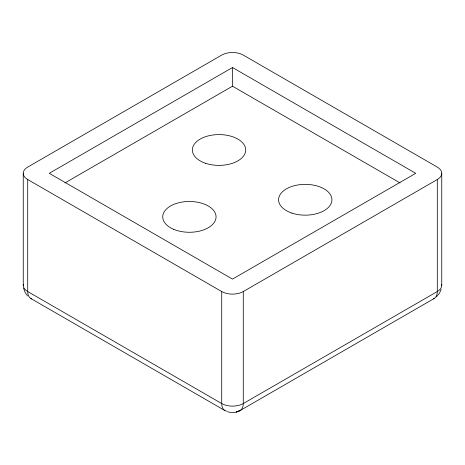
<?xml version="1.0" encoding="UTF-8"?>
<svg xmlns="http://www.w3.org/2000/svg" width="465" height="465" viewBox="0 0 465 465"><rect width="100%" height="100%" fill="white"/><g stroke="black" fill="none" stroke-linecap="round" stroke-linejoin="round"><path stroke-width="0.7" d="M23.25 173.317L23.25 285.324M441.75 285.324L441.75 173.317M441.163 289.451L439.495 293.136L436.385 296.891M232.5 67.53L49.273 173.317L232.5 279.105L415.727 173.317L232.5 67.53L232.5 86.199L400.04 182.925M64.961 182.925L232.5 86.199M27.714 179.537L221.724 291.549A15.24 8.8 0 0 0 243.276 291.549L437.286 179.537A15.24 8.8 0 0 0 437.286 167.092L243.276 55.085A15.24 8.8 0 0 0 221.724 55.085L27.714 167.092A15.24 8.8 0 0 0 27.714 179.537L27.714 291.549A15.24 8.8 -60 0 0 31.701 298.914M434.13 298.524L240.12 410.537C236.255 412.612 231.587 413.158 227.426 411.67M239.295 410.921L236.261 412.089L237.848 411.502M30.87 298.524L224.88 410.537M27.592 295.961L25.232 292.671L23.541 288.102M437.286 179.537L437.286 291.549A15.24 8.8 60 0 1 433.299 298.914M243.276 291.549L243.276 403.556A15.24 8.8 60 0 1 238.4 411.159M221.724 291.549L221.724 403.556A15.24 8.8 -60 0 0 226.6 411.159M23.331 284.417A15.24 8.8 0 0 0 27.714 291.549L221.724 403.556A15.24 8.8 0 0 0 243.276 403.556L437.286 291.549A15.24 8.8 0 0 0 441.669 284.417M205.693 163.32A26.674 15.403 0 0 0 245.7 149.98A26.674 15.403 0 0 0 205.693 136.646A26.674 15.403 0 0 0 205.693 163.32M291.915 213.098A26.674 15.403 0 0 0 331.929 199.764A26.674 15.403 0 0 0 291.915 186.424A26.674 15.403 0 0 0 291.915 213.098M173.736 229.344A26.674 15.403 0 0 0 215.917 218.463A26.674 15.403 0 0 0 178.508 202.816A26.674 15.403 0 0 0 173.736 229.344"/></g></svg>
